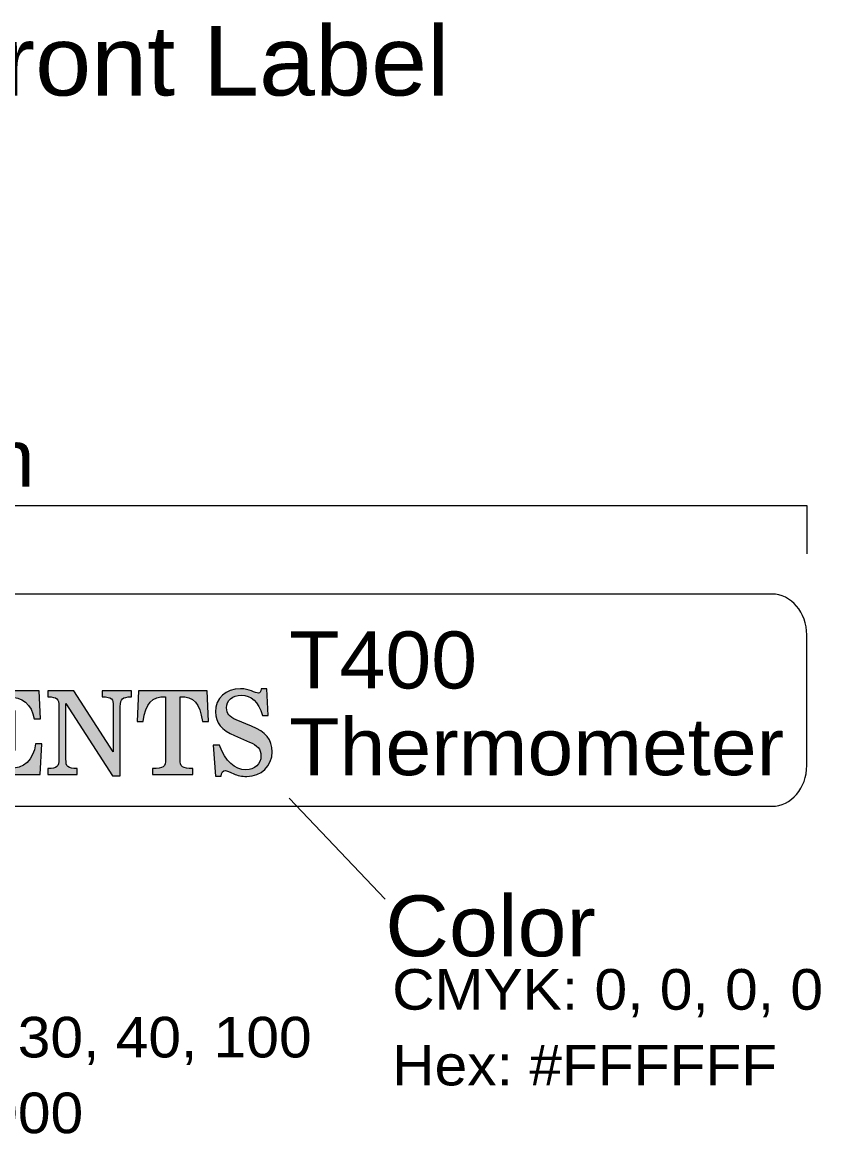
# Model space of a CAD drawing. Header units: inches. Extents: x -97 to 88, y -139 to 132.
# Drawn here: x 18.8 to 87.6, y 36.6 to 132.3 of the extents above; entities that cross this region are included whole.
import ezdxf

# ---------------------------------------------------------------- set-up
doc = ezdxf.new("R2010")
doc.units = ezdxf.units.IN
doc.header["$MEASUREMENT"] = 0
doc.layers.add('svg4583', color=7, linetype='Continuous')

# ---------------------------------------------------------------- blocks, each defined once
blk = doc.blocks.new('block 5')
at = {"layer": 'svg4583', "color": 7, "true_color": 0xffffff, "char_height": 4.91094, "attachment_point": 7}
for s, insert in [('\\fArial|b0|i0|c0|p34;\\W1.03568;T400', (41.802, 74.867)), ('\\fArial|b0|i0|c0|p34;\\W1.03568;Thermometer', (41.802, 67.395))]:
    blk.add_mtext(s, dxfattribs=dict(at, insert=insert))
blk = doc.blocks.new('block 3')
at = {"layer": 'svg4583', "true_color": 0xffffff}
h = blk.add_hatch(color=7, dxfattribs=at)
h.dxf.hatch_style = 2
edge = h.paths.add_edge_path()
edge.add_spline(control_points=[(13.896, 68.027), (14.727, 68.077), (14.865, 68.185), (14.865, 68.858), (14.865, 68.858), (14.865, 73.395), (14.865, 73.395), (14.865, 74.068), (14.727, 74.176), (13.896, 74.226), (13.896, 74.226), (13.896, 74.731), (13.896, 74.731), (13.896, 74.731), (20.264, 74.731), (20.264, 74.731), (20.264, 74.731), (20.402, 72.308), (20.402, 72.308), (20.402, 72.308), (19.848, 72.308), (19.848, 72.308), (19.631, 73.574), (18.85, 74.226), (17.555, 74.226), (17.555, 74.226), (17.06, 74.226), (17.06, 74.226), (16.22, 74.226), (16.101, 73.999), (16.101, 73.395), (16.101, 73.395), (16.101, 71.586), (16.101, 71.586), (16.101, 71.586), (16.358, 71.586), (16.358, 71.586), (17.199, 71.586), (17.624, 72.032), (17.703, 73.011), (17.703, 73.011), (18.207, 73.011), (18.207, 73.011), (18.207, 73.011), (18.207, 69.628), (18.207, 69.628), (18.207, 69.628), (17.703, 69.628), (17.703, 69.628), (17.624, 70.607), (17.199, 71.063), (16.358, 71.063), (16.358, 71.063), (16.101, 71.063), (16.101, 71.063), (16.101, 71.063), (16.101, 68.858), (16.101, 68.858), (16.101, 68.254), (16.22, 68.027), (17.06, 68.027), (17.06, 68.027), (17.614, 68.027), (17.614, 68.027), (18.998, 68.027), (19.799, 68.759), (19.947, 70.153), (19.947, 70.153), (20.501, 70.153), (20.501, 70.153), (20.501, 70.153), (20.353, 67.523), (20.353, 67.523), (20.353, 67.523), (13.896, 67.523), (13.896, 67.523), (13.896, 67.523), (13.896, 68.027), (13.896, 68.027)], knot_values=[0, 0, 0, 0, 1, 1, 1, 2, 2, 2, 3, 3, 3, 4, 4, 4, 5, 5, 5, 6, 6, 6, 7, 7, 7, 8, 8, 8, 9, 9, 9, 10, 10, 10, 11, 11, 11, 12, 12, 12, 13, 13, 13, 14, 14, 14, 15, 15, 15, 16, 16, 16, 17, 17, 17, 18, 18, 18, 19, 19, 19, 20, 20, 20, 21, 21, 21, 22, 22, 22, 23, 23, 23, 24, 24, 24, 25, 25, 25, 26, 26, 26, 26], degree=3, periodic=1)
h = blk.add_hatch(color=7, dxfattribs=at)
h.dxf.hatch_style = 2
edge = h.paths.add_edge_path()
edge.add_spline(control_points=[(26.663, 73.395), (26.663, 74.068), (26.534, 74.176), (25.704, 74.226), (25.704, 74.226), (25.704, 74.73), (25.704, 74.73), (25.704, 74.73), (28.235, 74.73), (28.235, 74.73), (28.235, 74.73), (28.235, 74.226), (28.235, 74.226), (27.405, 74.176), (27.266, 74.068), (27.266, 73.395), (27.266, 73.395), (27.266, 67.404), (27.266, 67.404), (27.266, 67.404), (26.603, 67.404), (26.603, 67.404), (26.603, 67.404), (22.579, 73.653), (22.579, 73.653), (22.579, 73.653), (22.579, 68.858), (22.579, 68.858), (22.579, 68.186), (22.718, 68.077), (23.548, 68.027), (23.548, 68.027), (23.548, 67.523), (23.548, 67.523), (23.548, 67.523), (21.017, 67.523), (21.017, 67.523), (21.017, 67.523), (21.017, 68.027), (21.017, 68.027), (21.848, 68.077), (21.977, 68.186), (21.977, 68.858), (21.977, 68.858), (21.977, 73.395), (21.977, 73.395), (21.977, 74.068), (21.848, 74.176), (21.017, 74.226), (21.017, 74.226), (21.017, 74.73), (21.017, 74.73), (21.017, 74.73), (23.271, 74.73), (23.271, 74.73), (23.271, 74.73), (26.663, 69.471), (26.663, 69.471), (26.663, 69.471), (26.663, 73.395), (26.663, 73.395)], knot_values=[0, 0, 0, 0, 1, 1, 1, 2, 2, 2, 3, 3, 3, 4, 4, 4, 5, 5, 5, 6, 6, 6, 7, 7, 7, 8, 8, 8, 9, 9, 9, 10, 10, 10, 11, 11, 11, 12, 12, 12, 13, 13, 13, 14, 14, 14, 15, 15, 15, 16, 16, 16, 17, 17, 17, 18, 18, 18, 19, 19, 19, 20, 20, 20, 20], degree=3, periodic=1)
h = blk.add_hatch(color=7, dxfattribs=at)
h.dxf.hatch_style = 2
edge = h.paths.add_edge_path()
edge.add_spline(control_points=[(34.858, 72.1), (34.858, 72.1), (34.334, 72.1), (34.334, 72.1), (34.136, 73.624), (33.563, 74.286), (32.406, 74.226), (32.406, 74.226), (32.406, 68.858), (32.406, 68.858), (32.406, 68.156), (32.584, 68.077), (33.523, 68.027), (33.523, 68.027), (33.523, 67.523), (33.523, 67.523), (33.523, 67.523), (30.043, 67.523), (30.043, 67.523), (30.043, 67.523), (30.043, 68.027), (30.043, 68.027), (30.982, 68.077), (31.17, 68.156), (31.17, 68.858), (31.17, 68.858), (31.17, 74.226), (31.17, 74.226), (30.013, 74.286), (29.43, 73.624), (29.232, 72.1), (29.232, 72.1), (28.718, 72.1), (28.718, 72.1), (28.718, 72.1), (28.817, 74.73), (28.817, 74.73), (28.817, 74.73), (34.749, 74.73), (34.749, 74.73), (34.749, 74.73), (34.858, 72.1), (34.858, 72.1)], knot_values=[0, 0, 0, 0, 1, 1, 1, 2, 2, 2, 3, 3, 3, 4, 4, 4, 5, 5, 5, 6, 6, 6, 7, 7, 7, 8, 8, 8, 9, 9, 9, 10, 10, 10, 11, 11, 11, 12, 12, 12, 13, 13, 13, 14, 14, 14, 14], degree=3, periodic=1)
h = blk.add_hatch(color=7, dxfattribs=at)
h.dxf.hatch_style = 2
edge = h.paths.add_edge_path()
edge.add_spline(control_points=[(35.276, 70.063), (35.276, 70.063), (35.799, 70.063), (35.799, 70.063), (36.314, 68.65), (37.125, 67.928), (38.074, 67.928), (38.835, 67.928), (39.379, 68.442), (39.379, 69.134), (39.379, 69.718), (39.063, 70.044), (38.4, 70.321), (38.4, 70.321), (37.105, 70.874), (37.105, 70.874), (35.998, 71.339), (35.463, 71.972), (35.463, 72.912), (35.463, 74.088), (36.324, 74.908), (37.619, 74.908), (38.39, 74.908), (38.865, 74.533), (39.171, 74.533), (39.29, 74.533), (39.349, 74.652), (39.388, 74.908), (39.388, 74.908), (39.893, 74.908), (39.893, 74.908), (39.893, 74.908), (40.011, 72.614), (40.011, 72.614), (40.011, 72.614), (39.517, 72.614), (39.517, 72.614), (39.151, 73.792), (38.558, 74.364), (37.668, 74.364), (36.927, 74.364), (36.413, 73.91), (36.413, 73.258), (36.413, 72.763), (36.679, 72.477), (37.253, 72.239), (37.253, 72.239), (38.568, 71.695), (38.568, 71.695), (39.784, 71.201), (40.347, 70.508), (40.347, 69.481), (40.347, 68.254), (39.409, 67.355), (38.153, 67.355), (37.727, 67.355), (37.352, 67.434), (37.036, 67.582), (36.66, 67.75), (36.432, 67.869), (36.314, 67.869), (36.126, 67.869), (35.988, 67.701), (35.938, 67.384), (35.938, 67.384), (35.463, 67.384), (35.463, 67.384), (35.463, 67.384), (35.276, 70.063), (35.276, 70.063)], knot_values=[0, 0, 0, 0, 1, 1, 1, 2, 2, 2, 3, 3, 3, 4, 4, 4, 5, 5, 5, 6, 6, 6, 7, 7, 7, 8, 8, 8, 9, 9, 9, 10, 10, 10, 11, 11, 11, 12, 12, 12, 13, 13, 13, 14, 14, 14, 15, 15, 15, 16, 16, 16, 17, 17, 17, 18, 18, 18, 19, 19, 19, 20, 20, 20, 21, 21, 21, 22, 22, 22, 23, 23, 23, 23], degree=3, periodic=1)
at = {"layer": 'svg4583', "color": 7, "lineweight": 18, "true_color": 0xffffff}
for points in [[(-58.719, 90.689), (86.388, 90.689)], [(86.388, 90.689), (86.388, 86.528)], [(41.802, 65.488), (50.086, 56.788)]]:
    blk.add_lwpolyline(points, dxfattribs=at)
at = {"layer": 'svg4583', "color": 7, "lineweight": 5, "true_color": 0xffffff}
blk.add_open_spline([(-55.708, 83.069), (-55.708, 83.069), (83.377, 83.069), (83.377, 83.069), (85.04, 83.069), (86.388, 81.494), (86.388, 79.552), (86.388, 79.552), (86.388, 68.301), (86.388, 68.301), (86.388, 66.359), (85.04, 64.784), (83.377, 64.784), (83.377, 64.784), (-55.708, 64.784), (-55.708, 64.784), (-57.371, 64.784), (-58.719, 66.359), (-58.719, 68.301), (-58.719, 68.301), (-58.719, 79.552), (-58.719, 79.552), (-58.719, 81.494), (-57.371, 83.069), (-55.708, 83.069)], degree=3, knots=[0, 0, 0, 0, 1, 1, 1, 2, 2, 2, 3, 3, 3, 4, 4, 4, 5, 5, 5, 6, 6, 6, 7, 7, 7, 8, 8, 8, 8], dxfattribs=at)
at = {"layer": 'svg4583', "lineweight": 0}
for points, knots in [([(13.896, 68.027), (14.727, 68.077), (14.865, 68.185), (14.865, 68.858), (14.865, 68.858), (14.865, 73.395), (14.865, 73.395), (14.865, 74.068), (14.727, 74.176), (13.896, 74.226), (13.896, 74.226), (13.896, 74.731), (13.896, 74.731), (13.896, 74.731), (20.264, 74.731), (20.264, 74.731), (20.264, 74.731), (20.402, 72.308), (20.402, 72.308), (20.402, 72.308), (19.848, 72.308), (19.848, 72.308), (19.631, 73.574), (18.85, 74.226), (17.555, 74.226), (17.555, 74.226), (17.06, 74.226), (17.06, 74.226), (16.22, 74.226), (16.101, 73.999), (16.101, 73.395), (16.101, 73.395), (16.101, 71.586), (16.101, 71.586), (16.101, 71.586), (16.358, 71.586), (16.358, 71.586), (17.199, 71.586), (17.624, 72.032), (17.703, 73.011), (17.703, 73.011), (18.207, 73.011), (18.207, 73.011), (18.207, 73.011), (18.207, 69.628), (18.207, 69.628), (18.207, 69.628), (17.703, 69.628), (17.703, 69.628), (17.624, 70.607), (17.199, 71.063), (16.358, 71.063), (16.358, 71.063), (16.101, 71.063), (16.101, 71.063), (16.101, 71.063), (16.101, 68.858), (16.101, 68.858), (16.101, 68.254), (16.22, 68.027), (17.06, 68.027), (17.06, 68.027), (17.614, 68.027), (17.614, 68.027), (18.998, 68.027), (19.799, 68.759), (19.947, 70.153), (19.947, 70.153), (20.501, 70.153), (20.501, 70.153), (20.501, 70.153), (20.353, 67.523), (20.353, 67.523), (20.353, 67.523), (13.896, 67.523), (13.896, 67.523), (13.896, 67.523), (13.896, 68.027), (13.896, 68.027)], [0, 0, 0, 0, 1, 1, 1, 2, 2, 2, 3, 3, 3, 4, 4, 4, 5, 5, 5, 6, 6, 6, 7, 7, 7, 8, 8, 8, 9, 9, 9, 10, 10, 10, 11, 11, 11, 12, 12, 12, 13, 13, 13, 14, 14, 14, 15, 15, 15, 16, 16, 16, 17, 17, 17, 18, 18, 18, 19, 19, 19, 20, 20, 20, 21, 21, 21, 22, 22, 22, 23, 23, 23, 24, 24, 24, 25, 25, 25, 26, 26, 26, 26]), ([(26.663, 73.395), (26.663, 74.068), (26.534, 74.176), (25.704, 74.226), (25.704, 74.226), (25.704, 74.73), (25.704, 74.73), (25.704, 74.73), (28.235, 74.73), (28.235, 74.73), (28.235, 74.73), (28.235, 74.226), (28.235, 74.226), (27.405, 74.176), (27.266, 74.068), (27.266, 73.395), (27.266, 73.395), (27.266, 67.404), (27.266, 67.404), (27.266, 67.404), (26.603, 67.404), (26.603, 67.404), (26.603, 67.404), (22.579, 73.653), (22.579, 73.653), (22.579, 73.653), (22.579, 68.858), (22.579, 68.858), (22.579, 68.186), (22.718, 68.077), (23.548, 68.027), (23.548, 68.027), (23.548, 67.523), (23.548, 67.523), (23.548, 67.523), (21.017, 67.523), (21.017, 67.523), (21.017, 67.523), (21.017, 68.027), (21.017, 68.027), (21.848, 68.077), (21.977, 68.186), (21.977, 68.858), (21.977, 68.858), (21.977, 73.395), (21.977, 73.395), (21.977, 74.068), (21.848, 74.176), (21.017, 74.226), (21.017, 74.226), (21.017, 74.73), (21.017, 74.73), (21.017, 74.73), (23.271, 74.73), (23.271, 74.73), (23.271, 74.73), (26.663, 69.471), (26.663, 69.471), (26.663, 69.471), (26.663, 73.395), (26.663, 73.395)], [0, 0, 0, 0, 1, 1, 1, 2, 2, 2, 3, 3, 3, 4, 4, 4, 5, 5, 5, 6, 6, 6, 7, 7, 7, 8, 8, 8, 9, 9, 9, 10, 10, 10, 11, 11, 11, 12, 12, 12, 13, 13, 13, 14, 14, 14, 15, 15, 15, 16, 16, 16, 17, 17, 17, 18, 18, 18, 19, 19, 19, 20, 20, 20, 20]), ([(34.858, 72.1), (34.858, 72.1), (34.334, 72.1), (34.334, 72.1), (34.136, 73.624), (33.563, 74.286), (32.406, 74.226), (32.406, 74.226), (32.406, 68.858), (32.406, 68.858), (32.406, 68.156), (32.584, 68.077), (33.523, 68.027), (33.523, 68.027), (33.523, 67.523), (33.523, 67.523), (33.523, 67.523), (30.043, 67.523), (30.043, 67.523), (30.043, 67.523), (30.043, 68.027), (30.043, 68.027), (30.982, 68.077), (31.17, 68.156), (31.17, 68.858), (31.17, 68.858), (31.17, 74.226), (31.17, 74.226), (30.013, 74.286), (29.43, 73.624), (29.232, 72.1), (29.232, 72.1), (28.718, 72.1), (28.718, 72.1), (28.718, 72.1), (28.817, 74.73), (28.817, 74.73), (28.817, 74.73), (34.749, 74.73), (34.749, 74.73), (34.749, 74.73), (34.858, 72.1), (34.858, 72.1)], [0, 0, 0, 0, 1, 1, 1, 2, 2, 2, 3, 3, 3, 4, 4, 4, 5, 5, 5, 6, 6, 6, 7, 7, 7, 8, 8, 8, 9, 9, 9, 10, 10, 10, 11, 11, 11, 12, 12, 12, 13, 13, 13, 14, 14, 14, 14]), ([(35.276, 70.063), (35.276, 70.063), (35.799, 70.063), (35.799, 70.063), (36.314, 68.65), (37.125, 67.928), (38.074, 67.928), (38.835, 67.928), (39.379, 68.442), (39.379, 69.134), (39.379, 69.718), (39.063, 70.044), (38.4, 70.321), (38.4, 70.321), (37.105, 70.874), (37.105, 70.874), (35.998, 71.339), (35.463, 71.972), (35.463, 72.912), (35.463, 74.088), (36.324, 74.908), (37.619, 74.908), (38.39, 74.908), (38.865, 74.533), (39.171, 74.533), (39.29, 74.533), (39.349, 74.652), (39.388, 74.908), (39.388, 74.908), (39.893, 74.908), (39.893, 74.908), (39.893, 74.908), (40.011, 72.614), (40.011, 72.614), (40.011, 72.614), (39.517, 72.614), (39.517, 72.614), (39.151, 73.792), (38.558, 74.364), (37.668, 74.364), (36.927, 74.364), (36.413, 73.91), (36.413, 73.258), (36.413, 72.763), (36.679, 72.477), (37.253, 72.239), (37.253, 72.239), (38.568, 71.695), (38.568, 71.695), (39.784, 71.201), (40.347, 70.508), (40.347, 69.481), (40.347, 68.254), (39.409, 67.355), (38.153, 67.355), (37.727, 67.355), (37.352, 67.434), (37.036, 67.582), (36.66, 67.75), (36.432, 67.869), (36.314, 67.869), (36.126, 67.869), (35.988, 67.701), (35.938, 67.384), (35.938, 67.384), (35.463, 67.384), (35.463, 67.384), (35.463, 67.384), (35.276, 70.063), (35.276, 70.063)], [0, 0, 0, 0, 1, 1, 1, 2, 2, 2, 3, 3, 3, 4, 4, 4, 5, 5, 5, 6, 6, 6, 7, 7, 7, 8, 8, 8, 9, 9, 9, 10, 10, 10, 11, 11, 11, 12, 12, 12, 13, 13, 13, 14, 14, 14, 15, 15, 15, 16, 16, 16, 17, 17, 17, 18, 18, 18, 19, 19, 19, 20, 20, 20, 21, 21, 21, 22, 22, 22, 23, 23, 23, 23])]:
    blk.add_open_spline(points, degree=3, knots=knots, dxfattribs=at)
at = {"layer": 'svg4583'}
blk.add_blockref('block 5', (0, 0), dxfattribs=at)
at = {"layer": 'svg4583', "color": 7, "true_color": 0xffffff, "attachment_point": 7}
for s, insert, char_height in [('\\fArial|b0|i0|c0|p34;\\W1.03568;73.7 mm', (-7.729, 92.25), 4.91094), ('\\fArial|b0|i0|c0|p34;\\W1.03568;Color', (50.086, 51.785), 5.2451), ('\\fArial|b0|i0|c0|p34;\\W1.03568;CMYK: 0, 0, 0, 0', (50.679, 46.611), 3.49673), ('\\fArial|b0|i0|c0|p34;\\W1.03568;CMYK: 40, 30, 40, 100', (-7.433, 42.495), 3.49673), ('\\fArial|b0|i0|c0|p34;\\W1.03568;Hex: #FFFFFF', (50.679, 40.684), 3.49673), ('\\fArial|b0|i0|c0|p34;\\W1.03568;Hex: #000000', (-7.433, 36.569), 3.49673)]:
    blk.add_mtext(s, dxfattribs=dict(at, insert=insert, char_height=char_height))

msp = doc.modelspace()

# ---------------------------------------------------------------- block references
at = {"layer": 'svg4583'}
msp.add_blockref('block 3', (0, 0), dxfattribs=at)

# ---------------------------------------------------------------- texts
at = {"layer": 'svg4583', "color": 7, "true_color": 0xffffff, "insert": (-75.494, 125.942), "char_height": 5.9944, "attachment_point": 7}
msp.add_mtext('\\fArial|b0|i0|c0|p34;\\W1.03568;Pax Instruments T400 Front Label', dxfattribs=at)

doc.saveas('drawing.dxf')
